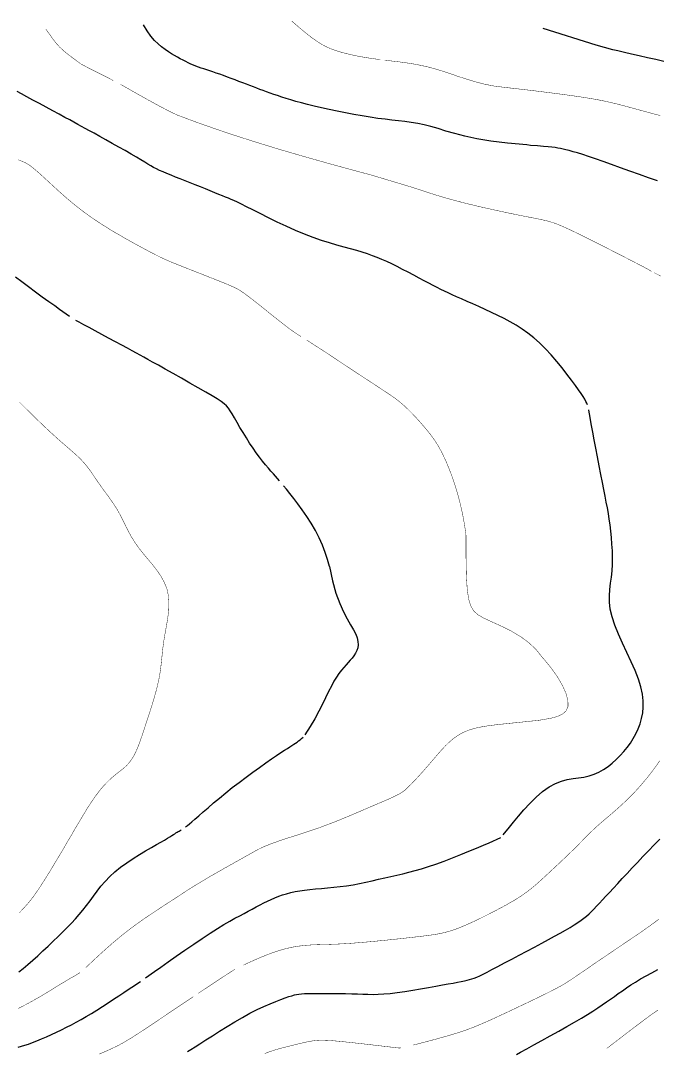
# Model space of a CAD drawing. Header units: millimetres. Extents: x 2235526 to 2245569, y 371981 to 382303.
# Drawn here: x 2244552.1 to 2244781.9, y 378533.1 to 378905.3 of the extents above; entities that cross this region are included whole.
import ezdxf

# ---------------------------------------------------------------- set-up
doc = ezdxf.new("R2010")
doc.units = ezdxf.units.MM
doc.linetypes.add('CONTI', pattern=[0])
for name, color, linetype, transparency in [('200', 10, 'CONTI', 0.7), ('201', 10, 'CONTI', 0.7), ('202', 10, 'CONTI', 0.7), ('203', 10, 'CONTI', 0.7), ('204', 10, 'CONTI', 0.7), ('205', 10, 'CONTI', 0.7), ('206', 10, 'CONTI', 0.7), ('207', 10, 'CONTI', 0.7), ('208', 10, 'CONTI', 0.7)]:
    doc.layers.add(name, color=color, linetype=linetype, transparency=transparency)

msp = doc.modelspace()

# ---------------------------------------------------------------- linework, layer by layer
at = {"layer": '200', "const_width": 0.15, "elevation": 200}
msp.add_lwpolyline([(2244763.65, 378534.55), (2244764.58, 378535.26), (2244765.65, 378536.08), (2244766.86, 378537.01), (2244768.17, 378538.02), (2244769.59, 378539.11), (2244771.1, 378540.27), (2244772.59, 378541.41), (2244774.11, 378542.57), (2244775.64, 378543.72), (2244777.13, 378544.84), (2244778.55, 378545.89), (2244779.87, 378546.85), (2244781.06, 378547.68), (2244782.09, 378548.38)], dxfattribs=at)
at = {"layer": '201', "elevation": 201}
for points in [[(2244765.76, 378894.8), (2244759.84, 378896.52), (2244740.64, 378902.49)], [(2244784.18, 378890.57), (2244781.27, 378891.26), (2244778.3, 378891.95), (2244775.36, 378892.62), (2244772.55, 378893.26), (2244769.96, 378893.85), (2244767.66, 378894.37), (2244765.76, 378894.8)], [(2244731.01, 378532.34), (2244732.52, 378533.17), (2244734.74, 378534.38), (2244737.35, 378535.8), (2244740.22, 378537.38), (2244743.24, 378539.04), (2244746.28, 378540.74), (2244749.25, 378542.41), (2244752.01, 378544), (2244754.48, 378545.46), (2244756.67, 378546.79), (2244758.63, 378548.02), (2244760.39, 378549.17), (2244762.01, 378550.26), (2244763.52, 378551.3), (2244764.96, 378552.31), (2244766.37, 378553.32), (2244767.79, 378554.33), (2244769.24, 378555.35), (2244770.74, 378556.38), (2244772.32, 378557.43), (2244774.01, 378558.5), (2244775.83, 378559.59), (2244777.81, 378560.72), (2244779.88, 378561.86), (2244782.01, 378562.99)]]:
    msp.add_lwpolyline(points, dxfattribs=at)
at = {"layer": '202', "const_width": 0.15}
for points in [[(2244681.94, 378891.24), (2244681.69, 378891.27), (2244679.44, 378891.58), (2244677.25, 378891.91), (2244675.11, 378892.27), (2244673.04, 378892.66), (2244671.05, 378893.09), (2244669.15, 378893.55), (2244667.35, 378894.05), (2244665.65, 378894.59), (2244664.05, 378895.18), (2244662.48, 378895.86), (2244660.89, 378896.7), (2244659.19, 378897.75), (2244657.31, 378899.08), (2244655.18, 378900.73), (2244652.72, 378902.76), (2244649.87, 378905.24)], [(2244726.23, 378881.3), (2244722.81, 378881.74), (2244719.49, 378882.4), (2244716.28, 378883.23), (2244713.16, 378884.16), (2244710.14, 378885.15), (2244707.2, 378886.15), (2244704.35, 378887.1), (2244701.57, 378887.95), (2244698.87, 378888.66), (2244696.24, 378889.24), (2244693.67, 378889.72), (2244691.17, 378890.11), (2244688.72, 378890.44), (2244686.33, 378890.72), (2244683.99, 378891), (2244683.49, 378891.06)]]:
    msp.add_lwpolyline(points, dxfattribs=at)
at = {"layer": '202', "const_width": 0.15, "elevation": 202}
for points in [[(2244782.96, 378871.05), (2244780, 378871.83), (2244777.13, 378872.61), (2244774.39, 378873.35), (2244771.84, 378874.05), (2244769.51, 378874.68), (2244767.31, 378875.25), (2244765.15, 378875.77), (2244762.93, 378876.26), (2244760.55, 378876.74), (2244757.91, 378877.21), (2244754.91, 378877.69), (2244751.5, 378878.19), (2244747.78, 378878.7), (2244743.91, 378879.2), (2244740.04, 378879.69), (2244736.33, 378880.14), (2244732.92, 378880.54), (2244729.98, 378880.88), (2244727.61, 378881.14), (2244726.23, 378881.3)], [(2244693.82, 378535.75), (2244695.55, 378536.2), (2244697.59, 378536.73), (2244699.84, 378537.32), (2244702.21, 378537.96), (2244704.63, 378538.63), (2244707, 378539.31), (2244709.23, 378539.99), (2244711.3, 378540.65), (2244713.21, 378541.31), (2244715.03, 378541.98), (2244716.82, 378542.7), (2244718.66, 378543.48), (2244720.62, 378544.34), (2244722.76, 378545.31), (2244725.12, 378546.4), (2244727.66, 378547.59), (2244730.29, 378548.82), (2244732.92, 378550.07), (2244735.47, 378551.29), (2244737.87, 378552.44), (2244740.02, 378553.48), (2244741.88, 378554.39), (2244743.46, 378555.18), (2244744.82, 378555.87), (2244746.02, 378556.51), (2244747.09, 378557.1), (2244748.11, 378557.7), (2244749.11, 378558.31), (2244750.14, 378558.97), (2244751.21, 378559.67), (2244752.31, 378560.41), (2244753.45, 378561.19), (2244754.63, 378562), (2244755.85, 378562.84), (2244757.1, 378563.7), (2244758.38, 378564.58), (2244759.72, 378565.5), (2244761.13, 378566.46), (2244762.63, 378567.48), (2244764.24, 378568.57), (2244765.98, 378569.75), (2244767.87, 378571.02), (2244769.91, 378572.39), (2244772.06, 378573.84), (2244774.26, 378575.33), (2244776.45, 378576.84), (2244778.57, 378578.33), (2244780.56, 378579.78), (2244782.36, 378581.14)], [(2244640.23, 378532.68), (2244641.27, 378533.09), (2244642.22, 378533.44), (2244643.13, 378533.75), (2244644.01, 378534.03), (2244644.89, 378534.28), (2244645.77, 378534.52), (2244646.69, 378534.76), (2244647.66, 378535.01), (2244648.69, 378535.27), (2244649.81, 378535.55), (2244650.98, 378535.85), (2244652.2, 378536.15), (2244653.43, 378536.44), (2244654.65, 378536.72), (2244655.84, 378536.97), (2244656.98, 378537.17), (2244658.05, 378537.33), (2244659.1, 378537.44), (2244660.19, 378537.5), (2244661.39, 378537.5), (2244662.76, 378537.45), (2244664.35, 378537.35), (2244666.23, 378537.19), (2244668.43, 378536.97), (2244670.87, 378536.72), (2244673.44, 378536.44), (2244676.04, 378536.15), (2244678.54, 378535.86), (2244680.86, 378535.59), (2244682.86, 378535.36), (2244684.49, 378535.17), (2244685.75, 378535.02), (2244686.7, 378534.9), (2244687.41, 378534.82), (2244687.91, 378534.76), (2244688.27, 378534.73), (2244688.54, 378534.7), (2244689.38, 378534.71)]]:
    msp.add_lwpolyline(points, dxfattribs=at)
at = {"layer": '203'}
msp.add_lwpolyline([(2244734.74, 378860.46), (2244727.78, 378861.08), (2244721.82, 378861.85), (2244716.75, 378862.72), (2244712.44, 378863.64), (2244708.75, 378864.59), (2244705.57, 378865.5), (2244702.75, 378866.36), (2244700.19, 378867.1), (2244697.75, 378867.7), (2244695.4, 378868.18), (2244693.1, 378868.57), (2244690.8, 378868.88), (2244688.48, 378869.17), (2244686.09, 378869.44), (2244683.61, 378869.73), (2244680.99, 378870.07), (2244678.21, 378870.48), (2244675.32, 378870.96), (2244672.35, 378871.48), (2244669.35, 378872.05), (2244666.38, 378872.64), (2244663.48, 378873.26), (2244660.7, 378873.87), (2244658.1, 378874.48), (2244655.69, 378875.07), (2244653.49, 378875.65), (2244651.47, 378876.2), (2244649.62, 378876.74), (2244647.91, 378877.26), (2244646.32, 378877.76), (2244644.85, 378878.25), (2244643.47, 378878.72), (2244642.16, 378879.18), (2244640.9, 378879.63), (2244639.68, 378880.07), (2244638.49, 378880.51), (2244637.3, 378880.95), (2244636.11, 378881.4), (2244634.88, 378881.87), (2244633.61, 378882.36), (2244632.29, 378882.87), (2244630.92, 378883.39), (2244629.53, 378883.93), (2244628.12, 378884.46), (2244626.72, 378884.98), (2244625.35, 378885.49), (2244624.02, 378885.97), (2244622.74, 378886.42), (2244621.53, 378886.83), (2244620.39, 378887.2), (2244619.31, 378887.55), (2244618.28, 378887.89), (2244617.28, 378888.22), (2244616.32, 378888.55), (2244615.38, 378888.9), (2244614.45, 378889.26), (2244613.53, 378889.65), (2244612.61, 378890.08), (2244611.68, 378890.54), (2244610.72, 378891.03), (2244609.75, 378891.56), (2244608.74, 378892.13), (2244607.69, 378892.74), (2244606.59, 378893.39), (2244605.44, 378894.1), (2244604.23, 378894.89), (2244602.99, 378895.81), (2244601.71, 378896.9), (2244600.41, 378898.2), (2244599.09, 378899.76), (2244597.76, 378901.62), (2244596.43, 378903.82)], dxfattribs=at)
at = {"layer": '203', "elevation": 203}
for points in [[(2244781.94, 378847.56), (2244778.72, 378848.66), (2244775.38, 378849.83), (2244771.99, 378851.03), (2244768.62, 378852.23), (2244765.37, 378853.4), (2244762.31, 378854.49), (2244759.52, 378855.46), (2244757.07, 378856.3), (2244754.93, 378856.99), (2244753.08, 378857.57), (2244751.48, 378858.04), (2244750.09, 378858.42), (2244748.89, 378858.72), (2244747.83, 378858.97), (2244746.88, 378859.17), (2244745.95, 378859.34), (2244744.96, 378859.49), (2244743.82, 378859.63), (2244742.44, 378859.77), (2244740.74, 378859.92), (2244738.63, 378860.1), (2244736.05, 378860.32), (2244734.74, 378860.46)], [(2244612.3, 378533.37), (2244613.57, 378534.15), (2244615.06, 378535.09), (2244616.84, 378536.23), (2244618.94, 378537.59), (2244621.32, 378539.11), (2244623.89, 378540.75), (2244626.6, 378542.44), (2244629.38, 378544.13), (2244632.16, 378545.75), (2244634.87, 378547.24), (2244637.45, 378548.55), (2244639.88, 378549.7), (2244642.13, 378550.68), (2244644.18, 378551.51), (2244646.01, 378552.2), (2244647.61, 378552.77), (2244648.94, 378553.22), (2244650.01, 378553.57), (2244650.9, 378553.84), (2244651.71, 378554.03), (2244652.52, 378554.16), (2244653.43, 378554.25), (2244654.55, 378554.3), (2244655.96, 378554.34), (2244657.73, 378554.37), (2244659.81, 378554.39), (2244662.11, 378554.4), (2244664.53, 378554.4), (2244666.98, 378554.38), (2244669.39, 378554.35), (2244671.66, 378554.29), (2244673.72, 378554.22), (2244675.63, 378554.14), (2244677.45, 378554.08), (2244679.28, 378554.05), (2244681.17, 378554.08), (2244683.21, 378554.19), (2244685.47, 378554.39), (2244688, 378554.69), (2244690.74, 378555.08), (2244693.59, 378555.53), (2244696.47, 378556.02), (2244699.28, 378556.52), (2244701.94, 378557), (2244704.34, 378557.44), (2244706.44, 378557.81), (2244708.24, 378558.14), (2244709.78, 378558.42), (2244711.1, 378558.67), (2244712.24, 378558.9), (2244713.24, 378559.13), (2244714.14, 378559.36), (2244714.98, 378559.62), (2244715.83, 378559.92), (2244716.73, 378560.29), (2244717.76, 378560.76), (2244718.97, 378561.35), (2244720.43, 378562.09), (2244722.2, 378563), (2244724.31, 378564.1), (2244726.71, 378565.36), (2244729.32, 378566.72), (2244732.05, 378568.16), (2244734.82, 378569.63), (2244737.55, 378571.09), (2244740.16, 378572.49), (2244742.59, 378573.8), (2244744.81, 378575.02), (2244746.85, 378576.16), (2244748.69, 378577.21), (2244750.36, 378578.2), (2244751.85, 378579.11), (2244753.17, 378579.97), (2244754.34, 378580.77), (2244755.37, 378581.55), (2244756.32, 378582.31), (2244757.21, 378583.1), (2244758.08, 378583.92), (2244758.98, 378584.81), (2244759.92, 378585.8), (2244760.96, 378586.89), (2244762.09, 378588.09), (2244763.31, 378589.41), (2244764.64, 378590.84), (2244766.06, 378592.38), (2244767.59, 378594.03), (2244769.22, 378595.8), (2244770.96, 378597.67), (2244772.79, 378599.63), (2244774.7, 378601.66), (2244776.66, 378603.74), (2244778.67, 378605.83), (2244780.71, 378607.93), (2244782.76, 378610)]]:
    msp.add_lwpolyline(points, dxfattribs=at)
at = {"layer": '204', "const_width": 0.15}
for points in [[(2244573.75, 378889.76), (2244571.16, 378891.69), (2244569.15, 378893.21), (2244567.58, 378894.5), (2244566.31, 378895.68), (2244565.18, 378896.9), (2244564.05, 378898.32), (2244562.78, 378900.08), (2244561.21, 378902.33)], [(2244679.14, 378849.48), (2244671.26, 378851.6), (2244662.9, 378853.89), (2244654.17, 378856.35), (2244645.17, 378858.98), (2244636.01, 378861.79), (2244626.79, 378864.77), (2244617.63, 378867.92), (2244608.61, 378871.26)]]:
    msp.add_lwpolyline(points, dxfattribs=at)
at = {"layer": '204', "const_width": 0.15, "elevation": 204}
for points in [[(2244585.58, 378883.7), (2244585.45, 378883.77), (2244584.97, 378884.02), (2244584.41, 378884.31), (2244583.76, 378884.65), (2244582.99, 378885.04), (2244582.09, 378885.49), (2244581.04, 378886.02), (2244579.89, 378886.59), (2244578.67, 378887.2), (2244577.43, 378887.83), (2244576.22, 378888.45), (2244575.07, 378889.05), (2244574.04, 378889.6), (2244573.75, 378889.76)], [(2244608.61, 378871.26), (2244607.72, 378871.68), (2244605.21, 378872.92), (2244602.64, 378874.26), (2244600.08, 378875.64), (2244597.62, 378876.99), (2244595.31, 378878.29), (2244593.23, 378879.46), (2244591.46, 378880.47), (2244590.08, 378881.25), (2244589, 378881.86), (2244588.17, 378882.32)], [(2244779.75, 378814.86), (2244779.46, 378815.01), (2244779.03, 378815.3), (2244778.91, 378815.37), (2244778.69, 378815.5), (2244778.3, 378815.72), (2244777.66, 378816.06), (2244776.7, 378816.57), (2244775.33, 378817.28), (2244773.48, 378818.24), (2244771.12, 378819.46), (2244768.34, 378820.88), (2244765.28, 378822.44), (2244762.1, 378824.06), (2244758.92, 378825.66), (2244755.9, 378827.17), (2244753.18, 378828.51), (2244750.86, 378829.63), (2244748.9, 378830.54), (2244747.26, 378831.27), (2244745.85, 378831.85), (2244744.62, 378832.3), (2244743.5, 378832.67), (2244742.41, 378832.98), (2244741.31, 378833.25), (2244740.12, 378833.52), (2244738.82, 378833.79), (2244737.34, 378834.08), (2244735.64, 378834.41), (2244733.66, 378834.8), (2244731.36, 378835.26), (2244728.71, 378835.8), (2244725.77, 378836.43), (2244722.65, 378837.11), (2244719.42, 378837.83), (2244716.18, 378838.58), (2244713.02, 378839.35), (2244710.02, 378840.11), (2244707.27, 378840.85), (2244704.76, 378841.57), (2244702.47, 378842.25), (2244700.39, 378842.91), (2244698.5, 378843.52), (2244696.77, 378844.09), (2244695.2, 378844.6), (2244693.75, 378845.07), (2244692.39, 378845.5), (2244691.04, 378845.91), (2244689.66, 378846.33), (2244688.18, 378846.77), (2244686.56, 378847.25), (2244684.74, 378847.79), (2244682.68, 378848.4), (2244680.43, 378849.08), (2244679.14, 378849.48)], [(2244783.11, 378813.16), (2244780.64, 378814.41)], [(2244632.5, 378564.59), (2244633.09, 378564.87), (2244634.6, 378565.56), (2244636.42, 378566.38), (2244638.47, 378567.27), (2244640.7, 378568.18), (2244643.05, 378569.06), (2244645.46, 378569.87), (2244647.85, 378570.55), (2244650.19, 378571.07), (2244652.46, 378571.44), (2244654.67, 378571.7), (2244656.83, 378571.86), (2244658.93, 378571.95), (2244660.99, 378572.01), (2244663.01, 378572.06), (2244665, 378572.13), (2244666.99, 378572.21), (2244669, 378572.32), (2244671.07, 378572.45), (2244673.24, 378572.61), (2244675.52, 378572.8), (2244677.96, 378573.01), (2244680.58, 378573.26), (2244683.31, 378573.53), (2244686.1, 378573.81), (2244688.88, 378574.11), (2244691.6, 378574.41), (2244694.18, 378574.7), (2244696.56, 378574.98), (2244698.69, 378575.24), (2244700.62, 378575.5), (2244702.39, 378575.78), (2244704.07, 378576.11), (2244705.7, 378576.5), (2244707.35, 378576.97), (2244709.06, 378577.55), (2244710.89, 378578.25), (2244712.8, 378579.05), (2244714.77, 378579.94), (2244716.78, 378580.88), (2244718.79, 378581.86), (2244720.76, 378582.85), (2244722.68, 378583.83), (2244724.51, 378584.79), (2244726.25, 378585.71), (2244727.9, 378586.62), (2244729.47, 378587.52), (2244730.97, 378588.42), (2244732.39, 378589.32), (2244733.74, 378590.24), (2244735.02, 378591.17), (2244736.26, 378592.13), (2244737.47, 378593.13), (2244738.68, 378594.17), (2244739.91, 378595.27), (2244741.17, 378596.43), (2244742.5, 378597.66), (2244743.9, 378598.96), (2244745.36, 378600.32), (2244746.85, 378601.72), (2244748.34, 378603.13), (2244749.81, 378604.53), (2244751.22, 378605.89), (2244752.55, 378607.21), (2244753.78, 378608.45), (2244754.95, 378609.65), (2244756.1, 378610.82), (2244757.27, 378611.99), (2244758.51, 378613.2), (2244759.86, 378614.45), (2244761.36, 378615.79), (2244763.04, 378617.23), (2244764.9, 378618.8), (2244766.9, 378620.53), (2244769.02, 378622.42), (2244771.23, 378624.51), (2244773.52, 378626.83), (2244775.85, 378629.38), (2244778.2, 378632.18), (2244780.52, 378635.18), (2244782.77, 378638.32)], [(2244624.52, 378559.91), (2244629.47, 378563.14)], [(2244616.24, 378554.4), (2244619.35, 378556.47), (2244622.16, 378558.34), (2244624.52, 378559.91)], [(2244604.96, 378546.86), (2244607.93, 378548.84), (2244611.12, 378550.98), (2244614.4, 378553.17)], [(2244580.36, 378532.46), (2244582.1, 378533.19), (2244583.72, 378533.89), (2244585.19, 378534.57), (2244586.55, 378535.22), (2244587.81, 378535.86), (2244589.01, 378536.51), (2244590.18, 378537.18), (2244591.35, 378537.89), (2244592.56, 378538.64), (2244593.83, 378539.45), (2244595.2, 378540.34), (2244596.72, 378541.34), (2244598.41, 378542.47), (2244600.33, 378543.75), (2244602.5, 378545.2), (2244604.96, 378546.86)]]:
    msp.add_lwpolyline(points, dxfattribs=at)
at = {"layer": '205', "elevation": 205}
for points in [[(2244756.67, 378766.67), (2244756.42, 378767.27), (2244756.09, 378767.95), (2244755.65, 378768.75), (2244755.07, 378769.69), (2244754.33, 378770.81), (2244753.41, 378772.15), (2244752.28, 378773.74), (2244750.88, 378775.64), (2244749.27, 378777.76), (2244747.49, 378780.03), (2244745.57, 378782.37), (2244743.55, 378784.7), (2244741.47, 378786.94), (2244739.36, 378789.03), (2244737.25, 378790.9), (2244735.15, 378792.57), (2244733.04, 378794.06), (2244730.91, 378795.41), (2244728.76, 378796.65), (2244726.57, 378797.82), (2244724.34, 378798.93), (2244722.07, 378800.03), (2244719.78, 378801.1), (2244717.51, 378802.13), (2244715.3, 378803.12), (2244713.19, 378804.05), (2244711.22, 378804.92), (2244709.42, 378805.72), (2244707.82, 378806.44), (2244706.37, 378807.1), (2244705.02, 378807.74), (2244703.71, 378808.37), (2244702.39, 378809.04), (2244700.99, 378809.75), (2244699.46, 378810.55), (2244697.76, 378811.46), (2244695.92, 378812.44), (2244693.97, 378813.47), (2244691.97, 378814.53), (2244689.96, 378815.58), (2244687.97, 378816.59), (2244686.06, 378817.53), (2244684.25, 378818.38), (2244682.51, 378819.16), (2244680.79, 378819.87), (2244679.07, 378820.52), (2244677.29, 378821.15), (2244675.41, 378821.75), (2244673.39, 378822.35), (2244671.19, 378822.96), (2244668.82, 378823.61), (2244666.27, 378824.32), (2244663.57, 378825.11), (2244660.71, 378826.02), (2244657.7, 378827.06), (2244654.56, 378828.25), (2244651.29, 378829.62), (2244647.98, 378831.11), (2244644.71, 378832.66), (2244641.56, 378834.2), (2244638.61, 378835.68), (2244635.96, 378837.03), (2244633.68, 378838.18), (2244631.82, 378839.1), (2244630.33, 378839.82), (2244629.11, 378840.38), (2244628.06, 378840.84), (2244627.08, 378841.24), (2244626.08, 378841.64), (2244624.96, 378842.08), (2244623.65, 378842.61), (2244622.16, 378843.21), (2244620.53, 378843.88), (2244618.79, 378844.59), (2244616.98, 378845.33), (2244615.14, 378846.07), (2244613.29, 378846.81), (2244611.47, 378847.53), (2244609.71, 378848.22), (2244608.01, 378848.89), (2244606.4, 378849.53), (2244604.9, 378850.15), (2244603.51, 378850.74), (2244602.26, 378851.3), (2244601.16, 378851.84), (2244600.13, 378852.38), (2244599.13, 378852.94), (2244598.07, 378853.57), (2244596.9, 378854.27), (2244595.53, 378855.09), (2244593.91, 378856.06), (2244591.99, 378857.17), (2244589.83, 378858.41), (2244587.53, 378859.72), (2244585.18, 378861.05), (2244582.85, 378862.35), (2244580.66, 378863.57), (2244578.67, 378864.67), (2244576.96, 378865.61), (2244575.47, 378866.43), (2244574.1, 378867.18), (2244572.76, 378867.9), (2244571.37, 378868.65), (2244569.84, 378869.47), (2244568.07, 378870.43), (2244566.01, 378871.54), (2244563.72, 378872.78), (2244561.31, 378874.09), (2244558.88, 378875.4), (2244556.53, 378876.68), (2244554.36, 378877.86), (2244552.47, 378878.89), (2244550.93, 378879.72)], [(2244726.28, 378611.6), (2244728.53, 378614.4), (2244729.98, 378616.2), (2244731.73, 378618.31), (2244733.72, 378620.6), (2244735.88, 378622.94), (2244738.16, 378625.2), (2244740.49, 378627.23), (2244742.81, 378628.91), (2244745.07, 378630.13), (2244747.27, 378630.97), (2244749.39, 378631.52), (2244751.45, 378631.89), (2244753.45, 378632.16), (2244755.38, 378632.44), (2244757.24, 378632.84), (2244759.05, 378633.42), (2244760.79, 378634.2), (2244762.46, 378635.14), (2244764.07, 378636.23), (2244765.61, 378637.45), (2244767.07, 378638.76), (2244768.46, 378640.16), (2244769.78, 378641.62), (2244771.01, 378643.13), (2244772.16, 378644.71), (2244773.2, 378646.35), (2244774.13, 378648.05), (2244774.95, 378649.82), (2244775.65, 378651.65), (2244776.21, 378653.56), (2244776.61, 378655.55), (2244776.81, 378657.66), (2244776.79, 378659.91), (2244776.52, 378662.33), (2244775.96, 378664.95), (2244775.09, 378667.78), (2244773.9, 378670.83), (2244772.46, 378674.06), (2244770.9, 378677.39), (2244769.32, 378680.74), (2244767.82, 378684.04), (2244766.52, 378687.23), (2244765.51, 378690.22), (2244764.89, 378692.96), (2244764.6, 378695.49), (2244764.57, 378697.87), (2244764.72, 378700.13), (2244764.98, 378702.34), (2244765.27, 378704.55), (2244765.52, 378706.81), (2244765.66, 378709.16), (2244765.69, 378711.57), (2244765.64, 378714.02), (2244765.5, 378716.47), (2244765.31, 378718.87), (2244765.07, 378721.2), (2244764.8, 378723.43), (2244764.5, 378725.52), (2244764.19, 378727.54), (2244763.84, 378729.54), (2244763.46, 378731.6), (2244763.04, 378733.77), (2244762.57, 378736.13), (2244762.05, 378738.74), (2244761.47, 378741.64), (2244760.86, 378744.74), (2244760.24, 378747.93), (2244759.63, 378751.08), (2244759.05, 378754.09), (2244758.54, 378756.84), (2244758.11, 378759.22), (2244757.75, 378761.25), (2244757.5, 378762.82), (2244757.3, 378764.01), (2244757.14, 378764.91)], [(2244597.15, 378559.97), (2244600.45, 378562.31), (2244602.68, 378563.89), (2244605.33, 378565.76), (2244608.28, 378567.83), (2244611.4, 378569.99), (2244614.57, 378572.16), (2244617.66, 378574.25), (2244620.56, 378576.15), (2244623.17, 378577.8), (2244625.49, 378579.21), (2244627.58, 378580.43), (2244629.46, 378581.48), (2244631.17, 378582.4), (2244632.76, 378583.25), (2244634.27, 378584.04), (2244635.72, 378584.81), (2244637.13, 378585.57), (2244638.51, 378586.31), (2244639.87, 378587.02), (2244641.22, 378587.69), (2244642.56, 378588.32), (2244643.9, 378588.91), (2244645.26, 378589.44), (2244646.64, 378589.93), (2244648.08, 378590.36), (2244649.57, 378590.75), (2244651.15, 378591.09), (2244652.82, 378591.38), (2244654.61, 378591.64), (2244656.52, 378591.86), (2244658.55, 378592.06), (2244660.67, 378592.25), (2244662.87, 378592.45), (2244665.13, 378592.66), (2244667.43, 378592.92), (2244669.75, 378593.23), (2244672.08, 378593.61), (2244674.4, 378594.04), (2244676.71, 378594.51), (2244679.01, 378595.02), (2244681.27, 378595.54), (2244683.51, 378596.06), (2244685.71, 378596.58), (2244687.86, 378597.07), (2244690.01, 378597.57), (2244692.19, 378598.1), (2244694.44, 378598.68), (2244696.8, 378599.35), (2244699.31, 378600.12), (2244702, 378601.03), (2244704.9, 378602.09), (2244707.91, 378603.25), (2244710.95, 378604.46), (2244713.89, 378605.67), (2244716.64, 378606.82), (2244719.09, 378607.86), (2244721.14, 378608.74), (2244725.42, 378610.58)], [(2244551.23, 378535.04), (2244552.42, 378535.32), (2244553.66, 378535.67), (2244554.98, 378536.09), (2244556.44, 378536.62), (2244558.03, 378537.24), (2244559.71, 378537.95), (2244561.46, 378538.72), (2244563.26, 378539.54), (2244565.08, 378540.39), (2244566.89, 378541.27), (2244568.67, 378542.17), (2244570.43, 378543.08), (2244572.2, 378544.02), (2244573.98, 378545.01), (2244575.8, 378546.05), (2244577.67, 378547.16), (2244579.61, 378548.35), (2244581.62, 378549.62), (2244583.66, 378550.94), (2244585.67, 378552.26), (2244587.6, 378553.54), (2244589.38, 378554.73), (2244590.97, 378555.8), (2244592.3, 378556.69), (2244595.33, 378558.69)]]:
    msp.add_lwpolyline(points, dxfattribs=at)
at = {"layer": '206', "const_width": 0.15, "elevation": 206}
for points in [[(2244653.26, 378791.35), (2244652.12, 378792.08), (2244651.04, 378792.8), (2244649.88, 378793.61), (2244648.71, 378794.47), (2244647.42, 378795.46), (2244646.04, 378796.54), (2244644.59, 378797.68), (2244643.12, 378798.85), (2244641.66, 378800.02), (2244640.23, 378801.17), (2244638.87, 378802.26), (2244637.58, 378803.28), (2244636.37, 378804.24), (2244635.23, 378805.13), (2244634.17, 378805.93), (2244633.19, 378806.66), (2244632.29, 378807.3), (2244631.46, 378807.85), (2244630.64, 378808.34), (2244629.79, 378808.8), (2244628.84, 378809.26), (2244627.72, 378809.76), (2244626.39, 378810.32), (2244624.78, 378810.97), (2244622.85, 378811.74), (2244620.67, 378812.6), (2244618.34, 378813.52), (2244615.96, 378814.46), (2244613.61, 378815.38), (2244611.4, 378816.25), (2244609.41, 378817.04), (2244607.71, 378817.72), (2244606.25, 378818.32), (2244604.95, 378818.88), (2244603.71, 378819.44), (2244602.46, 378820.03), (2244601.11, 378820.7), (2244599.57, 378821.49), (2244597.8, 378822.42), (2244595.81, 378823.49), (2244593.66, 378824.65), (2244591.4, 378825.9), (2244589.1, 378827.21), (2244586.8, 378828.54), (2244584.55, 378829.88), (2244582.41, 378831.21), (2244580.36, 378832.52), (2244578.4, 378833.84), (2244576.51, 378835.15), (2244574.69, 378836.49), (2244572.92, 378837.84), (2244571.19, 378839.22), (2244569.49, 378840.64), (2244567.84, 378842.07), (2244566.25, 378843.48), (2244564.74, 378844.86), (2244563.32, 378846.16), (2244562.02, 378847.37), (2244560.84, 378848.46), (2244559.8, 378849.4), (2244558.9, 378850.22), (2244558.11, 378850.91), (2244557.42, 378851.5), (2244556.81, 378852), (2244556.28, 378852.43), (2244555.81, 378852.79), (2244555.37, 378853.11), (2244554.95, 378853.4), (2244554.52, 378853.67), (2244554.05, 378853.92), (2244553.52, 378854.19), (2244552.89, 378854.47), (2244552.14, 378854.78), (2244551.25, 378855.12)], [(2244712.84, 378719.52), (2244712.82, 378719.74), (2244712.27, 378723.65), (2244711.56, 378727.46), (2244710.73, 378731.13), (2244709.8, 378734.63), (2244708.8, 378737.93), (2244707.75, 378741), (2244706.68, 378743.81), (2244705.62, 378746.33), (2244704.59, 378748.55), (2244703.59, 378750.5), (2244702.6, 378752.23), (2244701.6, 378753.79), (2244700.59, 378755.23), (2244699.54, 378756.6), (2244698.44, 378757.95), (2244697.29, 378759.31), (2244696.09, 378760.69), (2244694.86, 378762.05), (2244693.61, 378763.37), (2244692.36, 378764.64), (2244691.12, 378765.84), (2244689.91, 378766.94), (2244688.72, 378767.93), (2244687.51, 378768.87), (2244686.22, 378769.8), (2244684.77, 378770.79), (2244683.11, 378771.88), (2244681.17, 378773.15), (2244678.89, 378774.64), (2244676.23, 378776.38), (2244673.29, 378778.32), (2244670.2, 378780.37), (2244667.08, 378782.43), (2244664.07, 378784.42), (2244661.28, 378786.25), (2244658.84, 378787.83), (2244656.92, 378789.06), (2244655.37, 378790.04)], [(2244739.2, 378652.92), (2244741.27, 378653.26), (2244743.65, 378653.71), (2244745.82, 378654.3), (2244747.62, 378655.13), (2244748.94, 378656.3), (2244749.63, 378657.92), (2244749.61, 378660.04), (2244748.92, 378662.59), (2244747.64, 378665.46), (2244745.86, 378668.51), (2244743.67, 378671.64), (2244741.14, 378674.74), (2244740.52, 378675.4)], [(2244575.61, 378563.69), (2244576.12, 378564.15), (2244576.68, 378564.68), (2244578.02, 378565.93), (2244579.6, 378567.41), (2244581.4, 378569.06), (2244583.38, 378570.84), (2244585.5, 378572.7), (2244587.75, 378574.59), (2244590.09, 378576.47), (2244592.47, 378578.29), (2244594.88, 378580.04), (2244597.27, 378581.71), (2244599.62, 378583.29), (2244601.88, 378584.79), (2244604.02, 378586.18), (2244606.01, 378587.47), (2244607.82, 378588.66), (2244609.51, 378589.77), (2244611.13, 378590.82), (2244612.73, 378591.86), (2244614.38, 378592.9), (2244616.14, 378593.99), (2244618.06, 378595.14), (2244620.17, 378596.38), (2244622.43, 378597.69), (2244624.75, 378599.01), (2244627.05, 378600.3), (2244629.24, 378601.54), (2244631.26, 378602.66), (2244633.01, 378603.64), (2244634.43, 378604.45), (2244635.58, 378605.09), (2244636.51, 378605.61), (2244637.28, 378606.04), (2244637.96, 378606.39), (2244638.61, 378606.72), (2244639.29, 378607.03), (2244640.06, 378607.37), (2244640.94, 378607.74), (2244641.93, 378608.14), (2244643.06, 378608.56), (2244644.33, 378609.02), (2244645.76, 378609.52), (2244647.34, 378610.05), (2244649.1, 378610.62), (2244651.02, 378611.23), (2244653.08, 378611.88), (2244655.26, 378612.59), (2244657.55, 378613.36), (2244659.92, 378614.18), (2244662.35, 378615.07), (2244664.83, 378616.02), (2244667.33, 378617.02), (2244669.8, 378618.04), (2244672.21, 378619.05), (2244674.53, 378620.04), (2244676.71, 378620.98), (2244678.72, 378621.85), (2244680.54, 378622.63), (2244682.18, 378623.32), (2244683.65, 378623.94), (2244684.97, 378624.52), (2244686.17, 378625.06), (2244687.26, 378625.58), (2244688.27, 378626.09), (2244689.16, 378626.6), (2244690.01, 378627.12), (2244690.84, 378627.69)], [(2244551.29, 378548.97), (2244554.11, 378550.41), (2244556.83, 378551.89), (2244559.39, 378553.37), (2244561.77, 378554.79), (2244563.92, 378556.11), (2244565.8, 378557.27), (2244567.38, 378558.23), (2244568.68, 378559.01), (2244569.75, 378559.64), (2244570.61, 378560.14), (2244571.3, 378560.53), (2244571.86, 378560.84), (2244572.33, 378561.11), (2244572.74, 378561.35), (2244573.14, 378561.61), (2244573.58, 378561.93)]]:
    msp.add_lwpolyline(points, dxfattribs=at)
at = {"layer": '206', "const_width": 0.15}
for points in [[(2244712.84, 378719.52), (2244712.84, 378711.4), (2244712.97, 378705.06), (2244713.26, 378700.24), (2244713.78, 378696.68), (2244714.56, 378694.13), (2244715.65, 378692.33), (2244717.1, 378691.01), (2244718.95, 378689.92), (2244721.24, 378688.84), (2244723.86, 378687.66), (2244726.72, 378686.34), (2244729.69, 378684.81), (2244732.66, 378683.01), (2244735.54, 378680.88), (2244738.19, 378678.36), (2244740.52, 378675.4)], [(2244690.84, 378627.69), (2244693.22, 378630.06), (2244695.41, 378632.37), (2244697.41, 378634.59), (2244699.25, 378636.71), (2244700.96, 378638.71), (2244702.55, 378640.56), (2244704.05, 378642.26), (2244705.48, 378643.77), (2244706.86, 378645.1), (2244708.21, 378646.24), (2244709.55, 378647.22), (2244710.92, 378648.05), (2244712.32, 378648.75), (2244713.8, 378649.34), (2244715.36, 378649.84), (2244717.03, 378650.26), (2244718.83, 378650.61), (2244720.82, 378650.93), (2244723.04, 378651.22), (2244725.53, 378651.5), (2244728.35, 378651.8), (2244731.53, 378652.12), (2244735.13, 378652.49), (2244739.2, 378652.92)]]:
    msp.add_lwpolyline(points, dxfattribs=at)
at = {"layer": '207', "elevation": 207}
for points in [[(2244569.76, 378798.59), (2244566.21, 378801.08), (2244564.42, 378802.37), (2244562.29, 378803.9), (2244559.94, 378805.6), (2244557.46, 378807.4), (2244554.95, 378809.24), (2244552.53, 378811.04), (2244550.29, 378812.72)], [(2244645.55, 378739.28), (2244644.82, 378740.12), (2244644.08, 378740.94), (2244643.31, 378741.82), (2244642.45, 378742.78), (2244641.51, 378743.86), (2244640.5, 378745.04), (2244639.44, 378746.35), (2244638.32, 378747.78), (2244637.17, 378749.34), (2244635.98, 378751.03), (2244634.77, 378752.86), (2244633.57, 378754.77), (2244632.4, 378756.7), (2244631.27, 378758.58), (2244630.22, 378760.37), (2244629.27, 378762), (2244628.45, 378763.41), (2244627.75, 378764.55), (2244627.11, 378765.49), (2244626.42, 378766.31), (2244625.58, 378767.09), (2244624.51, 378767.9), (2244623.1, 378768.83), (2244621.25, 378769.95), (2244618.92, 378771.32), (2244616.19, 378772.89), (2244613.23, 378774.58), (2244610.16, 378776.31), (2244607.14, 378778.01), (2244604.31, 378779.6), (2244601.82, 378780.99), (2244599.76, 378782.14), (2244598.06, 378783.1), (2244596.59, 378783.91), (2244595.24, 378784.66), (2244593.89, 378785.4), (2244592.41, 378786.21), (2244590.68, 378787.14), (2244588.63, 378788.25), (2244586.32, 378789.49), (2244583.88, 378790.81), (2244581.4, 378792.14), (2244579.02, 378793.43), (2244576.83, 378794.61), (2244574.96, 378795.62), (2244573.27, 378796.54), (2244572.08, 378797.19)], [(2244663.57, 378708.4), (2244662.9, 378710.88), (2244662.07, 378713.46), (2244661.08, 378716.1), (2244659.9, 378718.75), (2244658.52, 378721.39), (2244657, 378723.97), (2244655.4, 378726.46), (2244653.77, 378728.81), (2244652.17, 378730.99), (2244650.67, 378732.96), (2244649.32, 378734.68), (2244648.08, 378736.24), (2244647.03, 378737.52)], [(2244611.67, 378614.49), (2244612.28, 378614.96), (2244613.02, 378615.55), (2244613.93, 378616.31), (2244615.02, 378617.24), (2244616.39, 378618.44), (2244617.99, 378619.83), (2244619.78, 378621.39), (2244621.74, 378623.08), (2244623.86, 378624.87), (2244626.12, 378626.73), (2244628.49, 378628.63), (2244630.95, 378630.53), (2244633.45, 378632.4), (2244635.92, 378634.21), (2244638.33, 378635.93), (2244640.59, 378637.52), (2244642.67, 378638.96), (2244644.5, 378640.2), (2244646.05, 378641.24), (2244647.33, 378642.09), (2244648.39, 378642.79), (2244649.28, 378643.36), (2244650.04, 378643.85), (2244650.71, 378644.28), (2244651.33, 378644.68), (2244651.9, 378645.07), (2244652.45, 378645.46), (2244653, 378645.88), (2244653.53, 378646.33), (2244654.03, 378646.81)], [(2244551.5, 378562.14), (2244553.05, 378563.4), (2244554.73, 378564.81), (2244556.5, 378566.36), (2244558.33, 378568), (2244560.2, 378569.71), (2244562.06, 378571.46), (2244563.9, 378573.2), (2244565.67, 378574.92), (2244567.35, 378576.57), (2244568.95, 378578.17), (2244570.46, 378579.75), (2244571.91, 378581.31), (2244573.3, 378582.87), (2244574.63, 378584.46), (2244575.92, 378586.1), (2244577.18, 378587.78), (2244578.44, 378589.51), (2244579.74, 378591.27), (2244581.12, 378593.04), (2244582.62, 378594.81), (2244584.27, 378596.56), (2244586.12, 378598.28), (2244588.19, 378599.95), (2244590.41, 378601.55), (2244592.71, 378603.08), (2244595.01, 378604.51), (2244597.24, 378605.82), (2244599.32, 378607.01), (2244601.17, 378608.06), (2244602.73, 378608.96), (2244604.02, 378609.71), (2244605.08, 378610.34), (2244605.94, 378610.87), (2244606.65, 378611.3), (2244607.23, 378611.67), (2244607.72, 378611.98), (2244608.18, 378612.27), (2244608.6, 378612.52), (2244608.99, 378612.75), (2244609.36, 378612.97), (2244609.71, 378613.19), (2244610.08, 378613.41)]]:
    msp.add_lwpolyline(points, dxfattribs=at)
at = {"layer": '207'}
msp.add_lwpolyline([(2244663.57, 378708.4), (2244664.67, 378703.17), (2244665.92, 378698.76), (2244667.26, 378695.08), (2244668.62, 378692.02), (2244669.94, 378689.48), (2244671.15, 378687.38), (2244672.2, 378685.6), (2244673.02, 378684.04), (2244673.57, 378682.63), (2244673.85, 378681.34), (2244673.9, 378680.15), (2244673.75, 378679.05), (2244673.43, 378678.04), (2244672.97, 378677.09), (2244672.4, 378676.2), (2244671.75, 378675.36), (2244671.06, 378674.55), (2244670.31, 378673.74), (2244669.53, 378672.9), (2244668.72, 378671.99), (2244667.87, 378670.97), (2244666.99, 378669.82), (2244666.1, 378668.5), (2244665.18, 378666.98), (2244664.24, 378665.23), (2244663.25, 378663.25), (2244662.19, 378661.07), (2244661.03, 378658.71), (2244659.73, 378656.17), (2244658.26, 378653.48), (2244656.59, 378650.65), (2244654.7, 378647.7)], dxfattribs=at)
at = {"layer": '208', "const_width": 0.15, "elevation": 208}
msp.add_lwpolyline([(2244551.73, 378583.56), (2244553.13, 378585.02), (2244554.37, 378586.39), (2244555.5, 378587.74), (2244556.56, 378589.1), (2244557.6, 378590.52), (2244558.64, 378592.05), (2244559.75, 378593.74), (2244560.94, 378595.61), (2244562.21, 378597.66), (2244563.54, 378599.84), (2244564.92, 378602.13), (2244566.33, 378604.49), (2244567.75, 378606.89), (2244569.16, 378609.3), (2244570.55, 378611.67), (2244571.9, 378614), (2244573.23, 378616.25), (2244574.51, 378618.4), (2244575.74, 378620.43), (2244576.93, 378622.32), (2244578.06, 378624.03), (2244579.13, 378625.56), (2244580.14, 378626.91), (2244581.09, 378628.1), (2244581.98, 378629.14), (2244582.81, 378630.04), (2244583.58, 378630.83), (2244584.29, 378631.52), (2244584.95, 378632.12), (2244585.57, 378632.66), (2244586.15, 378633.14), (2244586.72, 378633.59), (2244587.28, 378634.03), (2244587.85, 378634.47), (2244588.44, 378634.93), (2244589.06, 378635.44), (2244589.71, 378635.99), (2244590.37, 378636.62), (2244591.04, 378637.33), (2244591.71, 378638.15), (2244592.37, 378639.09), (2244593.01, 378640.16), (2244593.63, 378641.38), (2244594.23, 378642.75), (2244594.83, 378644.26), (2244595.43, 378645.91), (2244596.04, 378647.71), (2244596.68, 378649.63), (2244597.36, 378651.69), (2244598.08, 378653.88), (2244598.82, 378656.16), (2244599.56, 378658.5), (2244600.28, 378660.86), (2244600.94, 378663.22), (2244601.53, 378665.54), (2244602.03, 378667.78), (2244602.41, 378669.93), (2244602.7, 378672), (2244602.93, 378674.03), (2244603.14, 378676.07), (2244603.35, 378678.14), (2244603.61, 378680.28), (2244603.95, 378682.54), (2244604.37, 378684.93), (2244604.83, 378687.42), (2244605.24, 378689.99), (2244605.54, 378692.6), (2244605.63, 378695.2), (2244605.46, 378697.76), (2244604.93, 378700.24), (2244604, 378702.62), (2244602.75, 378704.89), (2244601.25, 378707.08), (2244599.6, 378709.2), (2244597.89, 378711.25), (2244596.21, 378713.25), (2244594.66, 378715.22), (2244593.3, 378717.17), (2244592.12, 378719.08), (2244591.09, 378720.95), (2244590.15, 378722.77), (2244589.29, 378724.54), (2244588.45, 378726.23), (2244587.6, 378727.84), (2244586.71, 378729.37), (2244585.79, 378730.81), (2244584.84, 378732.2), (2244583.89, 378733.53), (2244582.94, 378734.82), (2244582.01, 378736.08), (2244581.11, 378737.32), (2244580.25, 378738.56), (2244579.41, 378739.79), (2244578.59, 378741.01), (2244577.78, 378742.2), (2244576.95, 378743.36), (2244576.09, 378744.49), (2244575.2, 378745.57), (2244574.25, 378746.61), (2244573.26, 378747.62), (2244572.22, 378748.6), (2244571.13, 378749.58), (2244570, 378750.56), (2244568.83, 378751.57), (2244567.62, 378752.61), (2244566.37, 378753.7), (2244565.08, 378754.85), (2244563.72, 378756.09), (2244562.28, 378757.41), (2244560.76, 378758.84), (2244559.13, 378760.4), (2244557.39, 378762.08), (2244555.52, 378763.91), (2244553.58, 378765.82), (2244551.63, 378767.76)], dxfattribs=at)

doc.saveas('drawing.dxf')
